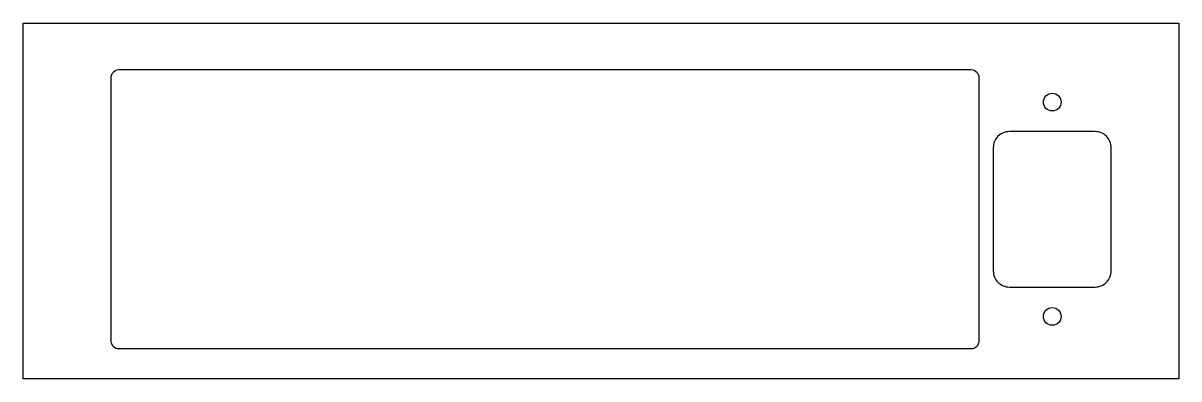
# Model space of a CAD drawing. Header units: millimetres. Extents: x -667 to -452, y 3 to 69.
import ezdxf

# ---------------------------------------------------------------- set-up
doc = ezdxf.new("R2010")
doc.units = ezdxf.units.MM
doc.layers.get('0').update_dxf_attribs({"linetype": 'CONTINUOUS'})

msp = doc.modelspace()

# ---------------------------------------------------------------- linework, layer by layer
msp.add_lwpolyline([(-451.79, 2.84), (-667.39, 2.84), (-667.39, 69.24), (-451.79, 69.24)], close=True)
for points in [[(-489.03, 9.99), (-489.03, 58.99, 0.414214), (-490.53, 60.49), (-649.53, 60.49, 0.414214), (-651.03, 58.99), (-651.03, 9.99, 0.414214), (-649.53, 8.49), (-490.53, 8.49, 0.414214)], [(-483.41, 19.99), (-467.41, 19.99, 0.414214), (-464.41, 22.99), (-464.41, 45.99, 0.414214), (-467.41, 48.99), (-483.41, 48.99, 0.414214), (-486.41, 45.99), (-486.41, 22.99, 0.414214)]]:
    msp.add_lwpolyline(points, format="xyb", close=True)
for centre in [(-475.41, 54.49), (-475.41, 14.49)]:
    msp.add_circle(centre, 1.65)

doc.saveas('drawing.dxf')
